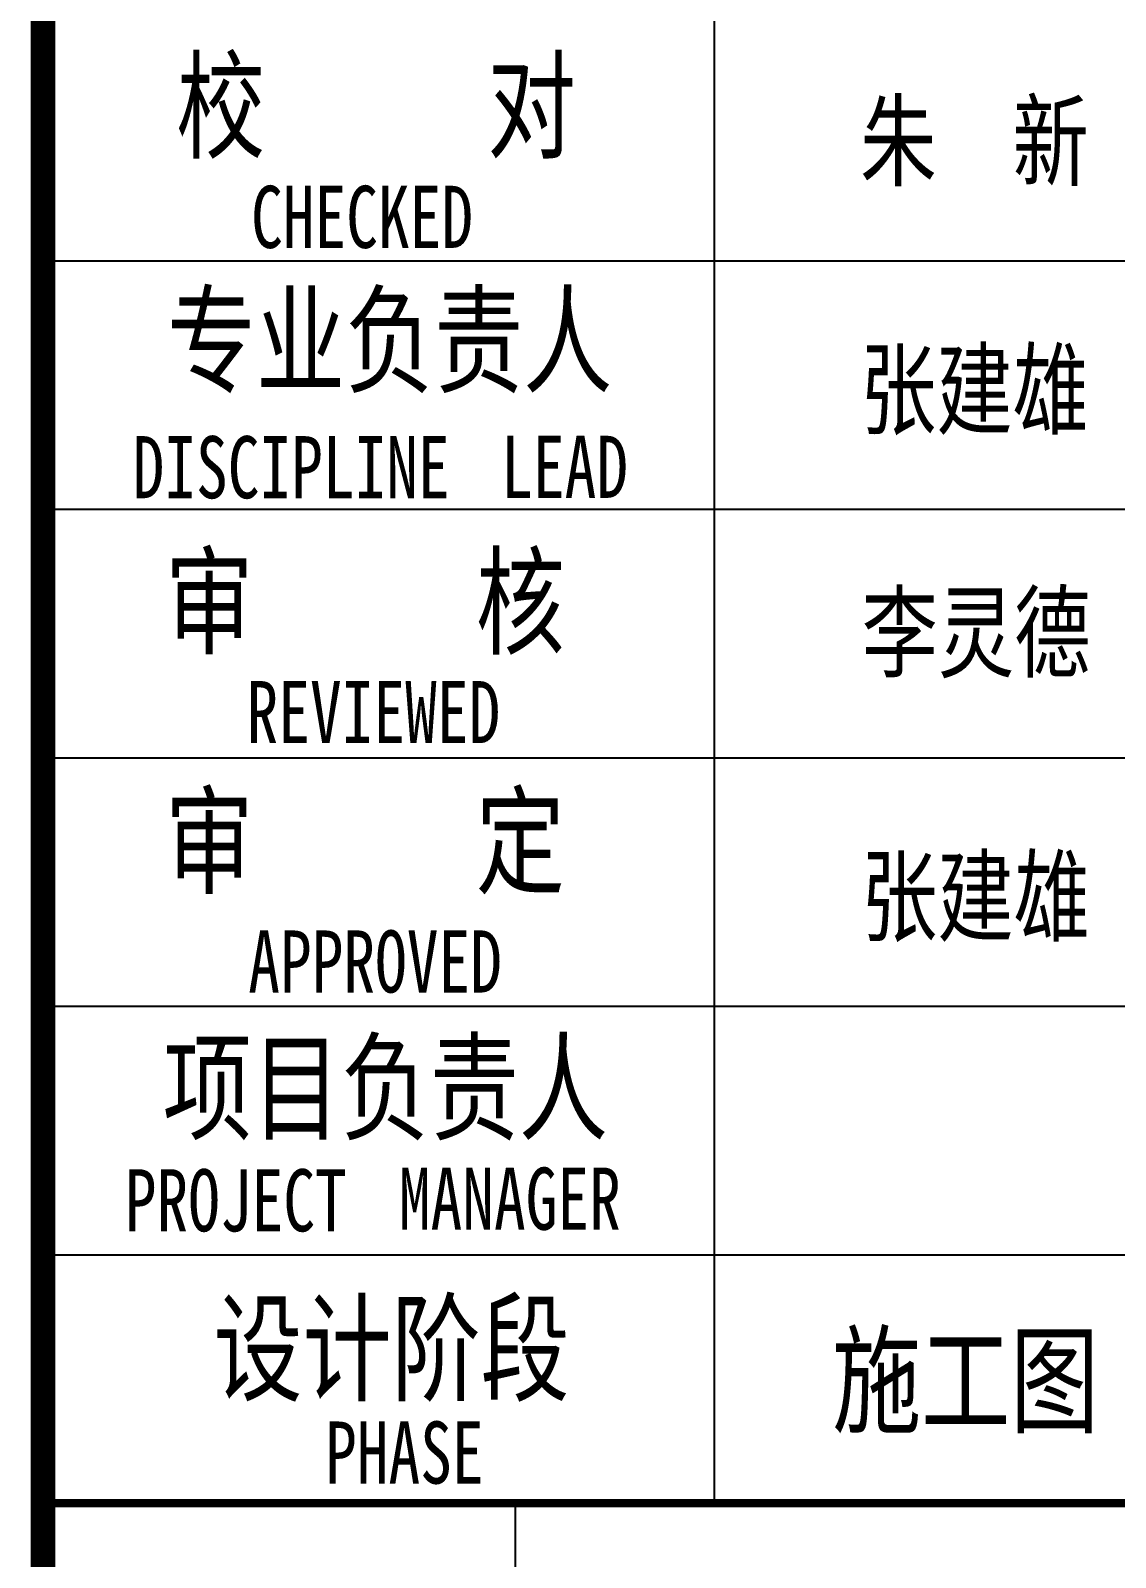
# Model space of a CAD drawing. Extents: x 30064 to 135164, y 17999 to 492668.
# Drawn here: x 105131 to 109494, y 148580 to 154725 of the extents above; entities that cross this region are included whole.
import ezdxf

# ---------------------------------------------------------------- set-up
doc = ezdxf.new("R2010")
doc.units = 0
doc.header["$LTSCALE"] = 1000
doc.header["$MEASUREMENT"] = 0
doc.layers.add('PUB_TITLE', color=7, linetype='Continuous')
doc.styles.add('-宋体', font='', dxfattribs={"width": 0.8})
doc.styles.get('-宋体').set_extended_font_data('SimSun')

msp = doc.modelspace()

# ---------------------------------------------------------------- linework, layer by layer
for p, q in [((105180.8, 137798.5), (105180.8, 195198.5)), ((107880.8, 160798.9), (107880.8, 148798.9)), ((105180.8, 153798.9), (113180.8, 153798.9)), ((105180.8, 152798.9), (113180.8, 152798.9)), ((105180.8, 151798.9), (113180.8, 151798.9)), ((105180.8, 150798.9), (113180.8, 150798.9)), ((105180.8, 149798.9), (113180.8, 149798.9)), ((107080.8, 142298.9), (107080.8, 148798.9))]:
    msp.add_line(p, q)
at = {"const_width": 34}
msp.add_lwpolyline([(105180.8, 148798.9), (113180.8, 148798.9)], dxfattribs=at)
at = {"layer": 'PUB_TITLE', "const_width": 100}
msp.add_lwpolyline([(105180.8, 195198.5), (113180.8, 195198.5), (113180.8, 137798.9), (105180.8, 137798.9)], close=True, dxfattribs=at)

# ---------------------------------------------------------------- texts
at = {"style": '-宋体', "width": 0.75}
for s, height, p in [('校     对', 350, (105716.2, 154247.7)), ('朱  新', 300, (108467.1, 154130.5)), ('CHECKED', 250, (106017.7, 153850.4)), ('专业负责人', 350, (105680.1, 153304.4)), ('张建雄', 300, (108467.1, 153130.5)), ('DISCIPLINE', 250, (105541.2, 152843.1)), ('LEAD', 250, (107023.8, 152844.5)), ('审     核', 350, (105670.8, 152251.9)), ('李灵德', 300, (108473.5, 152153.4)), ('REVIEWED', 250, (105999.7, 151857.4)), ('审     定', 350, (105670.8, 151288)), ('张建雄', 300, (108471.2, 151090.6)), ('APPROVED', 250, (106006.3, 150853.9)), ('项目负责人', 350, (105662.6, 150296.9)), ('PROJECT', 250, (105509.7, 149892.9)), ('MANAGER', 250, (106612.1, 149899.4)), ('设计阶段', 350, (105866.8, 149246.9)), ('施工图', 350, (108354.9, 149118.6)), ('PHASE', 250, (106315.3, 148877.7))]:
    msp.add_text(s, height=height, dxfattribs=at).set_placement(p)

doc.saveas('drawing.dxf')
